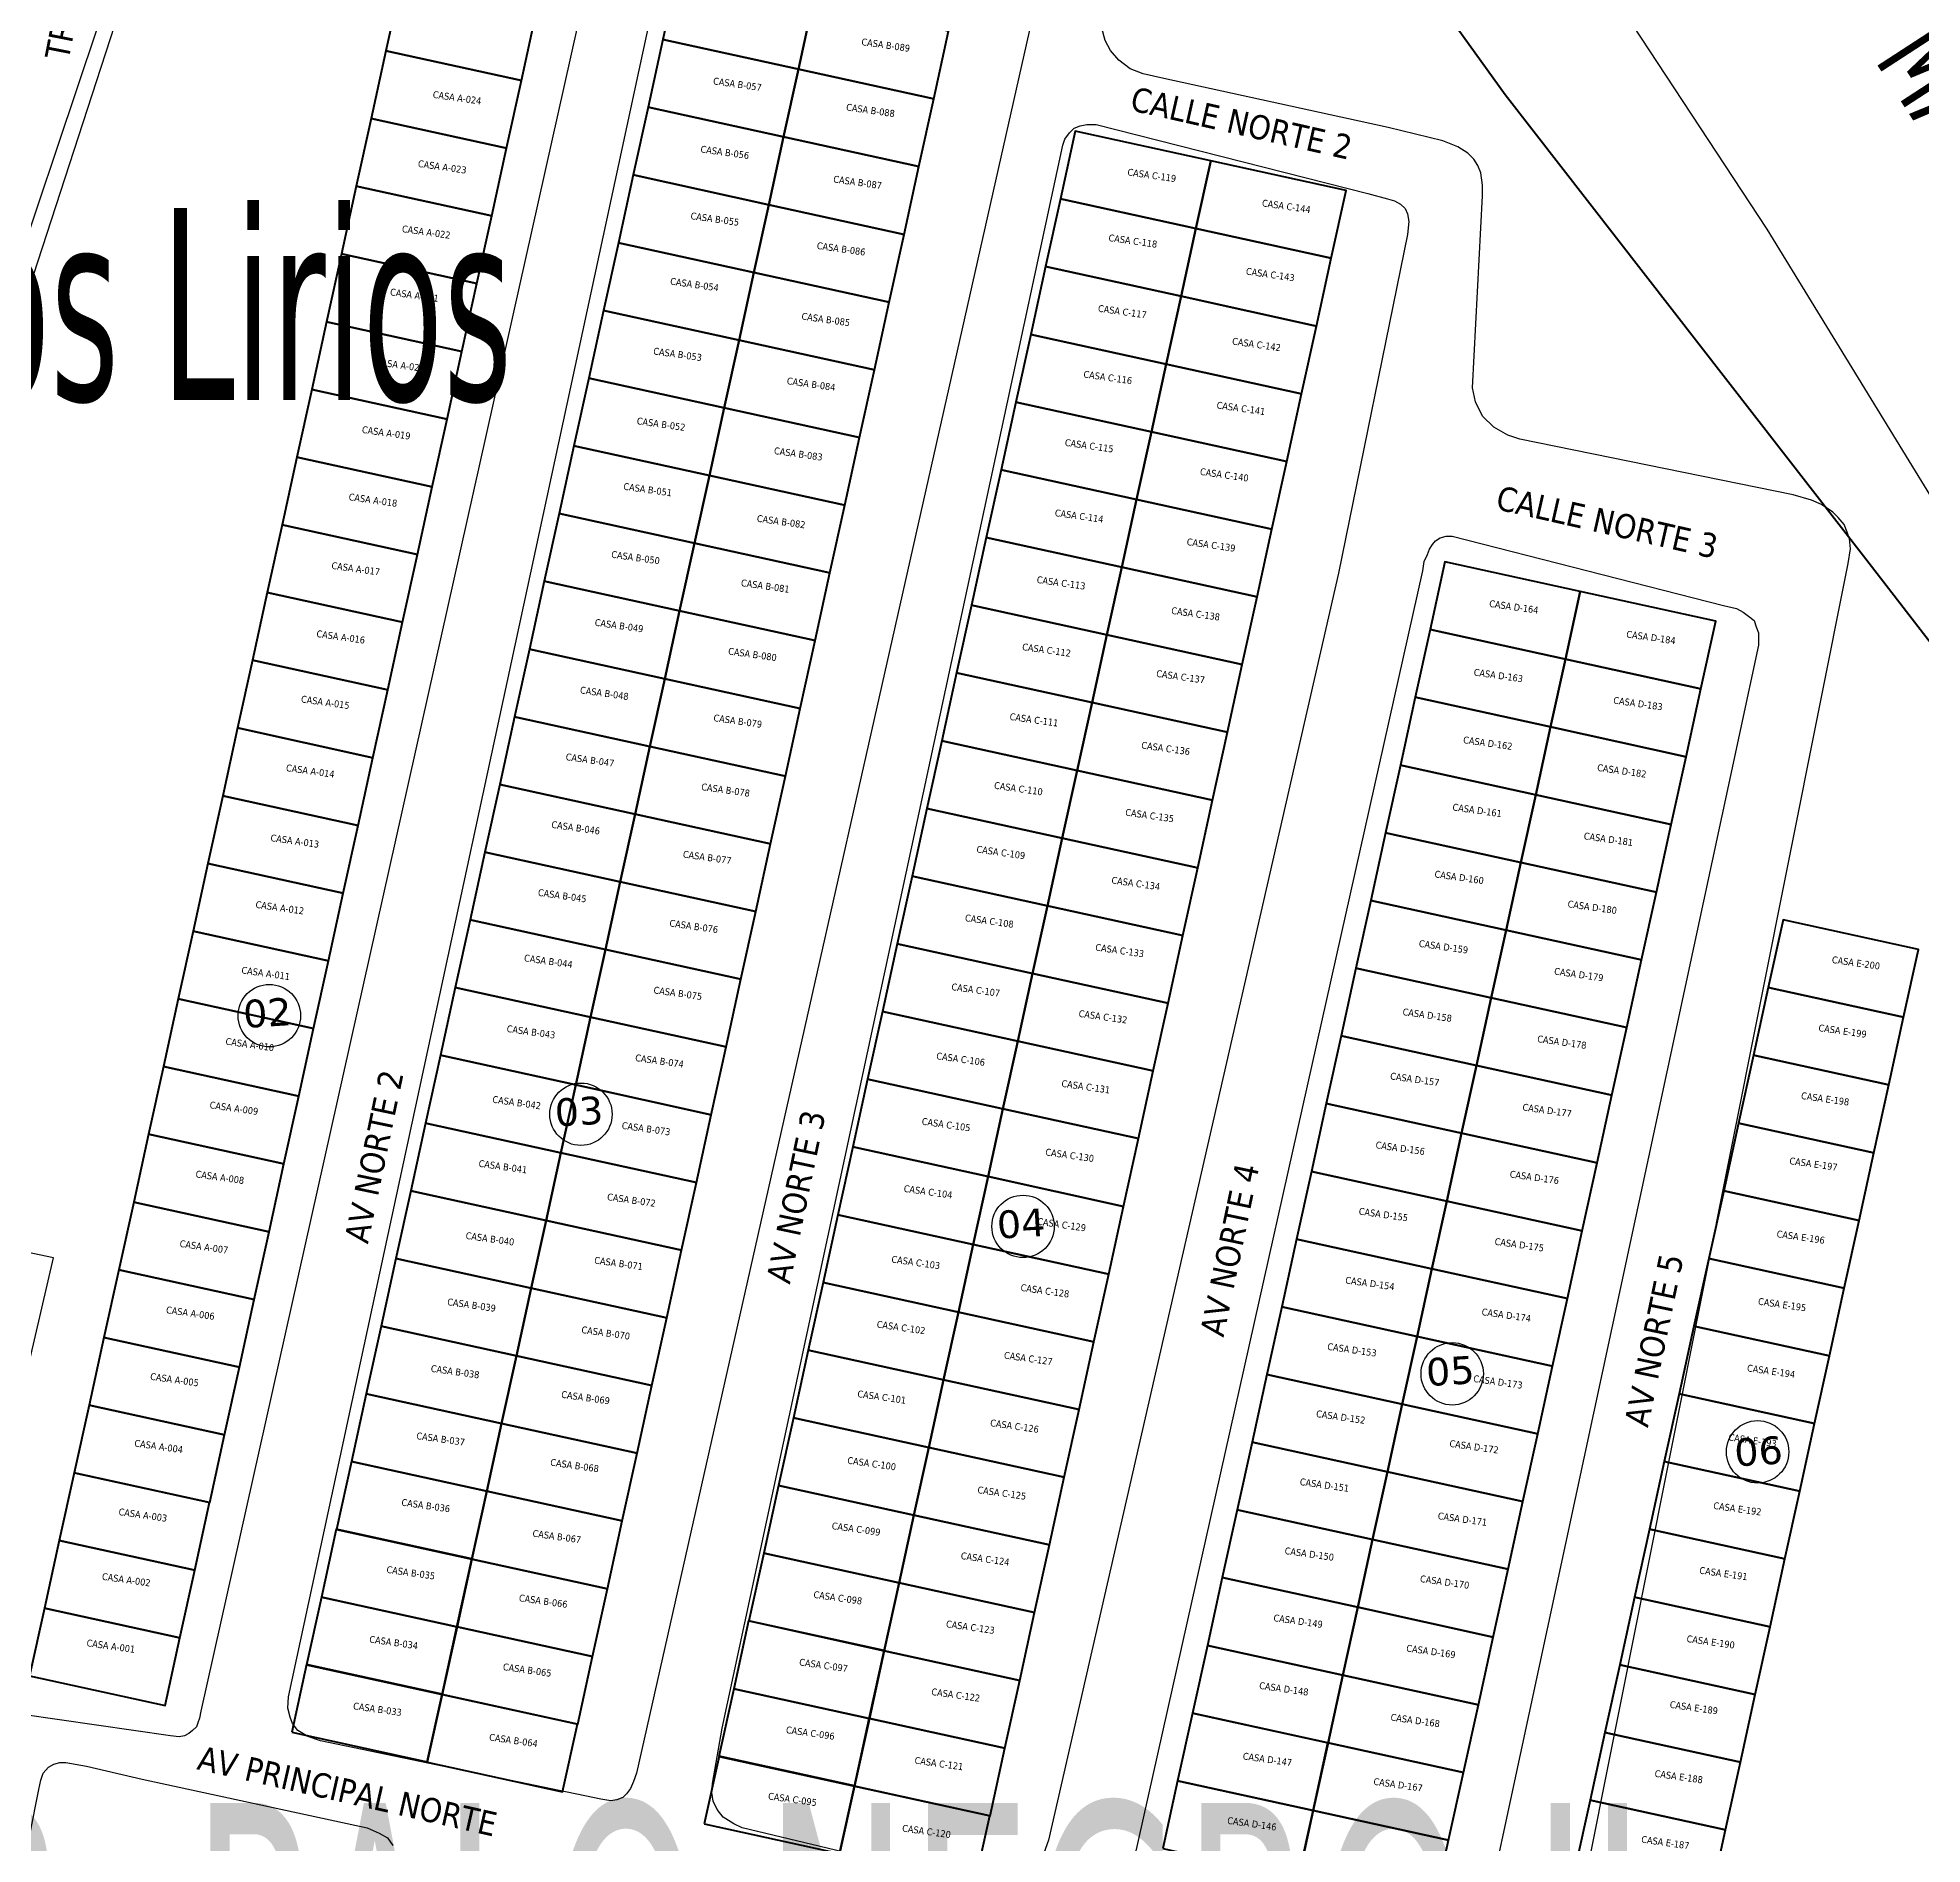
# Model space of a CAD drawing. Header units: metres. Extents: x 2 to 659295185, y -28 to 1124222152.
# Drawn here: x 657661.3 to 657933.2, y 1122120.6 to 1122381.2 of the extents above; entities that cross this region are included whole.
import ezdxf

# ---------------------------------------------------------------- set-up
doc = ezdxf.new("R2010")
doc.units = ezdxf.units.M
doc.header["$MEASUREMENT"] = 0
for name, color, linetype in [('CALLES', 1, 'CONTINUOUS'), ('MANZANA', 30, 'CONTINUOUS'), ('Numero de manzana', 6, 'CONTINUOUS'), ('Parcelas', 140, 'CONTINUOUS'), ('TEXTOS', 7, 'CONTINUOUS')]:
    doc.layers.add(name, color=color, linetype=linetype)
doc.styles.add('ROMAN', font='verdana.ttf')
doc.styles.get("Standard").update_dxf_attribs({"font": 'tahoma.ttf'})

msp = doc.modelspace()

# ---------------------------------------------------------------- linework, layer by layer
at = {"layer": 'MANZANA', "lineweight": -2}
for p, q in [((657660.6914, 1122346.9595), (657689.7662, 1122436.3413)), ((657751.0246, 1122436.1714), (657684.8352, 1122139.8017)), ((657697.474, 1122141.9109), (657758.9571, 1122427.1332)), ((657813.4374, 1122422.6241), (657747.6685, 1122130.8935)), ((657669.8443, 1122382.6123), (657644.2162, 1122306.1778)), ((657815.268, 1122380.8226), (657814.8144, 1122382.5923)), ((657816.0348, 1122379.3829), (657815.268, 1122380.8226)), ((657817.247, 1122377.9532), (657816.0348, 1122379.3829)), ((657818.8961, 1122376.7435), (657817.247, 1122377.9532)), ((657820.7679, 1122375.9836), (657818.8961, 1122376.7435)), ((657823.7282, 1122375.3237), (657820.7679, 1122375.9836)), ((657856.0849, 1122368.2852), (657823.7282, 1122375.3237)), ((657810.7866, 1122368.1564), (657811.6689, 1122368.4863)), ((657811.6689, 1122368.4863), (657812.6502, 1122368.7163)), ((657812.6502, 1122368.7163), (657813.9695, 1122368.7163)), ((657813.9695, 1122368.7163), (657853.1659, 1122358.7571)), ((657809.1539, 1122365.7069), (657809.4838, 1122366.5967)), ((657809.4838, 1122366.5967), (657810.1352, 1122367.4865)), ((657810.1352, 1122367.4865), (657810.7866, 1122368.1564)), ((657863.9844, 1122366.3256), (657856.0849, 1122368.2852)), ((657866.1778, 1122365.4558), (657863.9844, 1122366.3256)), ((657760.0208, 1122137.3722), (657809.1539, 1122365.7069)), ((657867.6043, 1122364.5759), (657866.1778, 1122365.4558)), ((657868.4866, 1122363.6961), (657867.6043, 1122364.5759)), ((657869.0391, 1122362.8063), (657868.4866, 1122363.6961)), ((657869.4844, 1122361.7065), (657869.0391, 1122362.8063)), ((657869.707, 1122359.9369), (657869.4844, 1122361.7065)), ((657853.1659, 1122358.7571), (657856.0189, 1122357.9973)), ((657856.0189, 1122357.9973), (657857.0084, 1122357.6673)), ((657857.0084, 1122357.6673), (657857.8825, 1122357.2274)), ((657868.2769, 1122330.689), (657869.7153, 1122358.3872)), ((657869.7153, 1122358.3872), (657869.707, 1122359.9369)), ((657857.8825, 1122357.2274), (657858.5422, 1122356.5676)), ((657858.5422, 1122356.5676), (657858.8802, 1122355.7977)), ((657858.8802, 1122355.7977), (657859.1029, 1122354.6879)), ((657858.8885, 1122352.8083), (657848.9193, 1122303.9883)), ((657859.1029, 1122354.6879), (657858.8885, 1122352.8083)), ((657868.7222, 1122328.6994), (657868.2769, 1122330.689)), ((657869.7199, 1122326.6098), (657868.7222, 1122328.6994)), ((657871.3691, 1122325.0601), (657869.7199, 1122326.6098)), ((657873.3481, 1122323.8604), (657871.3691, 1122325.0601)), ((657875.0962, 1122323.3105), (657873.3481, 1122323.8604)), ((657914.5438, 1122315.2909), (657875.0962, 1122323.3105)), ((657917.1742, 1122314.5211), (657914.5438, 1122315.2909)), ((657918.6007, 1122313.8712), (657917.1742, 1122314.5211)), ((657920.2499, 1122312.7714), (657918.6007, 1122313.8712)), ((657921.025, 1122312.0016), (657920.2499, 1122312.7714)), ((657921.9073, 1122311.0118), (657921.025, 1122312.0016)), ((657862.5166, 1122308.0894), (657862.9536, 1122308.6392)), ((657862.9536, 1122308.6392), (657863.6051, 1122309.0892)), ((657863.6051, 1122309.0892), (657864.4874, 1122309.3091)), ((657864.4874, 1122309.3091), (657865.3614, 1122309.3191)), ((657865.3614, 1122309.3191), (657904.4885, 1122299.3169)), ((657922.3443, 1122309.902), (657921.9073, 1122311.0118)), ((657922.6824, 1122308.9122), (657922.3443, 1122309.902)), ((657922.7979, 1122307.4725), (657922.6824, 1122308.9122)), ((657861.321, 1122305.6499), (657861.758, 1122306.6497)), ((657861.758, 1122306.6497), (657862.0796, 1122307.4195)), ((657862.0796, 1122307.4195), (657862.5166, 1122308.0894)), ((657922.4763, 1122305.373), (657922.7979, 1122307.4725)), ((657848.9193, 1122303.9883), (657807.0963, 1122121.2055)), ((657818.7232, 1122115.1378), (657861.1066, 1122304.3201)), ((657861.1066, 1122304.3201), (657861.321, 1122305.6499)), ((657882.8839, 1122107.1683), (657922.4763, 1122305.373)), ((657904.4885, 1122299.3169), (657906.352, 1122298.877)), ((657906.352, 1122298.877), (657907.3416, 1122298.3371)), ((657907.3416, 1122298.3371), (657908.1084, 1122297.7872)), ((657908.1084, 1122297.7872), (657908.8835, 1122297.1273)), ((657908.8835, 1122297.1273), (657909.2134, 1122296.2375)), ((657909.2134, 1122296.2375), (657909.5432, 1122295.3577)), ((657909.5432, 1122295.3577), (657909.5514, 1122294.4679)), ((657909.5514, 1122293.5881), (657869.5091, 1122107.3283)), ((657909.5514, 1122294.4679), (657909.5514, 1122293.5881)), ((657697.3668, 1122140.2613), (657697.474, 1122141.9109)), ((657697.7049, 1122138.9315), (657697.3668, 1122140.2613)), ((657680.4649, 1122136.2424), (657659.0834, 1122139.3518)), ((657684.192, 1122137.5821), (657683.6395, 1122137.0323)), ((657684.4064, 1122138.142), (657684.192, 1122137.5821)), ((657684.6208, 1122138.8019), (657684.4064, 1122138.142)), ((657684.8352, 1122139.8017), (657684.6208, 1122138.8019)), ((657698.0347, 1122138.0517), (657697.7049, 1122138.9315)), ((657698.8098, 1122137.0519), (657698.0347, 1122138.0517)), ((657758.6273, 1122129.3938), (657760.0208, 1122137.3722)), ((657681.677, 1122136.1324), (657680.4649, 1122136.2424)), ((657682.4439, 1122136.2524), (657681.677, 1122136.1324)), ((657683.0953, 1122136.5823), (657682.4439, 1122136.2524)), ((657683.6395, 1122137.0323), (657683.0953, 1122136.5823)), ((657700.2363, 1122136.1721), (657698.8098, 1122137.0519)), ((657702.0999, 1122135.5222), (657700.2363, 1122136.1721)), ((657742.5314, 1122127.1143), (657702.0999, 1122135.5222)), ((657662.8435, 1122131.7433), (657663.6104, 1122132.1832)), ((657663.6104, 1122132.1832), (657664.4845, 1122132.4132)), ((657664.4845, 1122132.4132), (657665.3668, 1122132.4132)), ((657665.3668, 1122132.4132), (657668.327, 1122131.8733)), ((657661.4335, 1122128.524), (657661.7551, 1122129.8537)), ((657661.7551, 1122129.8537), (657662.0849, 1122130.8535)), ((657662.0849, 1122130.8535), (657662.8435, 1122131.7433)), ((657668.327, 1122131.8733), (657676.3337, 1122130.0337)), ((657676.3337, 1122130.0337), (657708.7976, 1122122.9851)), ((657747.2315, 1122129.6837), (657746.7945, 1122128.684)), ((657747.6685, 1122130.8935), (657747.2315, 1122129.6837)), ((657758.5283, 1122128.0741), (657758.6273, 1122129.3938)), ((657660.1471, 1122121.9953), (657661.4335, 1122128.524)), ((657743.9579, 1122126.9043), (657742.5314, 1122127.1143)), ((657744.832, 1122127.0143), (657743.9579, 1122126.9043)), ((657745.706, 1122127.3542), (657744.832, 1122127.0143)), ((657746.2502, 1122127.9041), (657745.706, 1122127.3542)), ((657746.7945, 1122128.684), (657746.2502, 1122127.9041)), ((657758.7509, 1122126.8543), (657758.5283, 1122128.0741)), ((657759.3034, 1122125.6446), (657758.7509, 1122126.8543)), ((657760.1857, 1122124.5348), (657759.3034, 1122125.6446)), ((657761.7277, 1122123.545), (657760.1857, 1122124.5348)), ((657708.7976, 1122122.9851), (657710.554, 1122122.2153)), ((657710.554, 1122122.2153), (657711.7661, 1122121.5554)), ((657711.7661, 1122121.5554), (657712.533, 1122120.4556)), ((657762.9316, 1122123.0051), (657761.7277, 1122123.545)), ((657796.5004, 1122114.9667), (657762.9316, 1122123.0051)), ((657807.0963, 1122121.2055), (657806.4532, 1122119.3259))]:
    msp.add_line(p, q, dxfattribs=at)
at = {"layer": 'MANZANA'}
msp.add_lwpolyline([(658282.1334, 1122189.9519), (658254.6438, 1121994.5876), (658181.3381, 1121981.4302), (658136.227, 1121990.8283), (658104.2732, 1122029.8307), (658066.6806, 1122087.6294), (658026.2685, 1122135.56), (658002.773, 1122189.5995), (657974.1087, 1122226.2523), (657954.8995, 1122281.6684), (657910.7719, 1122353.5938), (657846.486, 1122451.3442), (657799.3028, 1122493.1601), (657763.5898, 1122556.1278), (657762.65, 1122568.8153), (657812.4602, 1122574.4542), (657875.8978, 1122592.7807), (657974.5786, 1122640.2414), (658071.3796, 1122688.172), (658089.7061, 1122707.4382), (658126.3589, 1122738.4522), (658148.0921, 1122756.1912)], dxfattribs=at)
at = {"layer": 'MANZANA', "lineweight": -3}
msp.add_lwpolyline([(657625.5542, 1122213.1917), (657613.5542, 1122155.1917), (657650.5542, 1122149.1917), (657663.5542, 1122205.1917), (657625.5542, 1122213.1917)], dxfattribs=at)
at = {"layer": 'Numero de manzana', "lineweight": -2}
for centre in [(657694.6994, 1122240.1414), (657739.6512, 1122225.9297), (657803.4336, 1122209.7464), (657865.3443, 1122188.4847), (657909.4012, 1122177.2261)]:
    msp.add_circle(centre, 4.5001, dxfattribs=at)
at = {"layer": 'Parcelas', "lineweight": 60}
msp.add_lwpolyline([(657942, 1122284), (657925, 1122306), (657873, 1122373), (657837, 1122423), (657825, 1122435), (657754, 1122533), (657742, 1122561), (657738, 1122569)], dxfattribs=at)
at = {"layer": 'Parcelas', "lineweight": 40}
for points in [[(657751.4854, 1122380.9496), (657771.0218, 1122376.6684), (657773.1624, 1122386.4366), (657753.626, 1122390.7178), (657751.4854, 1122380.9496)], [(657711.5217, 1122379.325), (657731.0582, 1122375.0438), (657733.1987, 1122384.812), (657713.6623, 1122389.0932), (657711.5217, 1122379.325)], [(657771.0218, 1122376.6684), (657790.5582, 1122372.3873), (657792.6988, 1122382.1555), (657773.1624, 1122386.4366), (657771.0218, 1122376.6684)], [(657709.3812, 1122369.5568), (657728.9176, 1122365.2756), (657731.0582, 1122375.0438), (657711.5217, 1122379.325), (657709.3812, 1122369.5568)], [(657749.3448, 1122371.1814), (657768.8812, 1122366.9002), (657771.0218, 1122376.6684), (657751.4854, 1122380.9496), (657749.3448, 1122371.1814)], [(657768.8812, 1122366.9002), (657788.4176, 1122362.619), (657790.5582, 1122372.3873), (657771.0218, 1122376.6684), (657768.8812, 1122366.9002)], [(657747.2042, 1122361.4132), (657766.7406, 1122357.132), (657768.8812, 1122366.9002), (657749.3448, 1122371.1814), (657747.2042, 1122361.4132)], [(657707.2406, 1122359.7886), (657726.777, 1122355.5074), (657728.9176, 1122365.2756), (657709.3812, 1122369.5568), (657707.2406, 1122359.7886)], [(657766.7406, 1122357.132), (657786.2771, 1122352.8508), (657788.4176, 1122362.619), (657768.8812, 1122366.9002), (657766.7406, 1122357.132)], [(657808.8304, 1122357.9598), (657828.3668, 1122353.6786), (657830.5074, 1122363.4468), (657810.971, 1122367.728), (657808.8304, 1122357.9598)], [(657828.3668, 1122353.6786), (657847.9033, 1122349.3974), (657850.0439, 1122359.1656), (657830.5074, 1122363.4468), (657828.3668, 1122353.6786)], [(657745.0636, 1122351.645), (657764.6001, 1122347.3638), (657766.7406, 1122357.132), (657747.2042, 1122361.4132), (657745.0636, 1122351.645)], [(657705.1, 1122350.0203), (657724.6364, 1122345.7392), (657726.777, 1122355.5074), (657707.2406, 1122359.7886), (657705.1, 1122350.0203)], [(657806.6898, 1122348.1916), (657826.2263, 1122343.9104), (657828.3668, 1122353.6786), (657808.8304, 1122357.9598), (657806.6898, 1122348.1916)], [(657764.6001, 1122347.3638), (657784.1365, 1122343.0826), (657786.2771, 1122352.8508), (657766.7406, 1122357.132), (657764.6001, 1122347.3638)], [(657826.2263, 1122343.9104), (657845.7627, 1122339.6292), (657847.9033, 1122349.3974), (657828.3668, 1122353.6786), (657826.2263, 1122343.9104)], [(657702.9594, 1122340.2521), (657722.4958, 1122335.971), (657724.6364, 1122345.7392), (657705.1, 1122350.0203), (657702.9594, 1122340.2521)], [(657742.9231, 1122341.8767), (657762.4595, 1122337.5956), (657764.6001, 1122347.3638), (657745.0636, 1122351.645), (657742.9231, 1122341.8767)], [(657762.4595, 1122337.5956), (657781.9959, 1122333.3144), (657784.1365, 1122343.0826), (657764.6001, 1122347.3638), (657762.4595, 1122337.5956)], [(657804.5493, 1122338.4233), (657824.0857, 1122334.1422), (657826.2263, 1122343.9104), (657806.6898, 1122348.1916), (657804.5493, 1122338.4233)], [(657740.7825, 1122332.1085), (657760.3189, 1122327.8274), (657762.4595, 1122337.5956), (657742.9231, 1122341.8767), (657740.7825, 1122332.1085)], [(657824.0857, 1122334.1422), (657843.6221, 1122329.861), (657845.7627, 1122339.6292), (657826.2263, 1122343.9104), (657824.0857, 1122334.1422)], [(657700.8188, 1122330.4839), (657720.3553, 1122326.2028), (657722.4958, 1122335.971), (657702.9594, 1122340.2521), (657700.8188, 1122330.4839)], [(657760.3189, 1122327.8274), (657779.8553, 1122323.5462), (657781.9959, 1122333.3144), (657762.4595, 1122337.5956), (657760.3189, 1122327.8274)], [(657802.4087, 1122328.6551), (657821.9451, 1122324.374), (657824.0857, 1122334.1422), (657804.5493, 1122338.4233), (657802.4087, 1122328.6551)], [(657821.9451, 1122324.374), (657841.4815, 1122320.0928), (657843.6221, 1122329.861), (657824.0857, 1122334.1422), (657821.9451, 1122324.374)], [(657698.6783, 1122320.7157), (657718.2147, 1122316.4346), (657720.3553, 1122326.2028), (657700.8188, 1122330.4839), (657698.6783, 1122320.7157)], [(657738.6419, 1122322.3403), (657758.1783, 1122318.0592), (657760.3189, 1122327.8274), (657740.7825, 1122332.1085), (657738.6419, 1122322.3403)], [(657758.1783, 1122318.0592), (657777.7147, 1122313.778), (657779.8553, 1122323.5462), (657760.3189, 1122327.8274), (657758.1783, 1122318.0592)], [(657800.2681, 1122318.8869), (657819.8045, 1122314.6058), (657821.9451, 1122324.374), (657802.4087, 1122328.6551), (657800.2681, 1122318.8869)], [(657736.5013, 1122312.5721), (657756.0377, 1122308.291), (657758.1783, 1122318.0592), (657738.6419, 1122322.3403), (657736.5013, 1122312.5721)], [(657819.8045, 1122314.6058), (657839.3409, 1122310.3246), (657841.4815, 1122320.0928), (657821.9451, 1122324.374), (657819.8045, 1122314.6058)], [(657696.5377, 1122310.9475), (657716.0741, 1122306.6663), (657718.2147, 1122316.4346), (657698.6783, 1122320.7157), (657696.5377, 1122310.9475)], [(657756.0377, 1122308.291), (657775.5741, 1122304.0098), (657777.7147, 1122313.778), (657758.1783, 1122318.0592), (657756.0377, 1122308.291)], [(657798.1275, 1122309.1187), (657817.6639, 1122304.8376), (657819.8045, 1122314.6058), (657800.2681, 1122318.8869), (657798.1275, 1122309.1187)], [(657817.6639, 1122304.8376), (657837.2004, 1122300.5564), (657839.3409, 1122310.3246), (657819.8045, 1122314.6058), (657817.6639, 1122304.8376)], [(657734.3607, 1122302.8039), (657753.8971, 1122298.5227), (657756.0377, 1122308.291), (657736.5013, 1122312.5721), (657734.3607, 1122302.8039)], [(657694.3971, 1122301.1793), (657713.9335, 1122296.8981), (657716.0741, 1122306.6663), (657696.5377, 1122310.9475), (657694.3971, 1122301.1793)], [(657795.9869, 1122299.3505), (657815.5234, 1122295.0693), (657817.6639, 1122304.8376), (657798.1275, 1122309.1187), (657795.9869, 1122299.3505)], [(657753.8971, 1122298.5227), (657773.4336, 1122294.2416), (657775.5741, 1122304.0098), (657756.0377, 1122308.291), (657753.8971, 1122298.5227)], [(657815.5234, 1122295.0693), (657835.0598, 1122290.7882), (657837.2004, 1122300.5564), (657817.6639, 1122304.8376), (657815.5234, 1122295.0693)], [(657862.1505, 1122295.836), (657881.6869, 1122291.5548), (657883.8275, 1122301.323), (657864.2911, 1122305.6042), (657862.1505, 1122295.836)], [(657692.2565, 1122291.4111), (657711.7929, 1122287.1299), (657713.9335, 1122296.8981), (657694.3971, 1122301.1793), (657692.2565, 1122291.4111)], [(657732.2201, 1122293.0357), (657751.7566, 1122288.7545), (657753.8971, 1122298.5227), (657734.3607, 1122302.8039), (657732.2201, 1122293.0357)], [(657881.6869, 1122291.5548), (657901.2234, 1122287.2737), (657903.3639, 1122297.0419), (657883.8275, 1122301.323), (657881.6869, 1122291.5548)], [(657751.7566, 1122288.7545), (657771.293, 1122284.4734), (657773.4336, 1122294.2416), (657753.8971, 1122298.5227), (657751.7566, 1122288.7545)], [(657793.8464, 1122289.5823), (657813.3828, 1122285.3011), (657815.5234, 1122295.0693), (657795.9869, 1122299.3505), (657793.8464, 1122289.5823)], [(657813.3828, 1122285.3011), (657832.9192, 1122281.02), (657835.0598, 1122290.7882), (657815.5234, 1122295.0693), (657813.3828, 1122285.3011)], [(657860.0099, 1122286.0678), (657879.5464, 1122281.7866), (657881.6869, 1122291.5548), (657862.1505, 1122295.836), (657860.0099, 1122286.0678)], [(657730.0796, 1122283.2675), (657749.616, 1122278.9863), (657751.7566, 1122288.7545), (657732.2201, 1122293.0357), (657730.0796, 1122283.2675)], [(657690.1159, 1122281.6429), (657709.6523, 1122277.3617), (657711.7929, 1122287.1299), (657692.2565, 1122291.4111), (657690.1159, 1122281.6429)], [(657879.5464, 1122281.7866), (657899.0828, 1122277.5055), (657901.2234, 1122287.2737), (657881.6869, 1122291.5548), (657879.5464, 1122281.7866)], [(657749.616, 1122278.9863), (657769.1524, 1122274.7052), (657771.293, 1122284.4734), (657751.7566, 1122288.7545), (657749.616, 1122278.9863)], [(657791.7058, 1122279.8141), (657811.2422, 1122275.5329), (657813.3828, 1122285.3011), (657793.8464, 1122289.5823), (657791.7058, 1122279.8141)], [(657811.2422, 1122275.5329), (657830.7786, 1122271.2518), (657832.9192, 1122281.02), (657813.3828, 1122285.3011), (657811.2422, 1122275.5329)], [(657857.8694, 1122276.2996), (657877.4058, 1122272.0184), (657879.5464, 1122281.7866), (657860.0099, 1122286.0678), (657857.8694, 1122276.2996)], [(657687.9753, 1122271.8747), (657707.5118, 1122267.5935), (657709.6523, 1122277.3617), (657690.1159, 1122281.6429), (657687.9753, 1122271.8747)], [(657727.939, 1122273.4993), (657747.4754, 1122269.2181), (657749.616, 1122278.9863), (657730.0796, 1122283.2675), (657727.939, 1122273.4993)], [(657877.4058, 1122272.0184), (657896.9422, 1122267.7372), (657899.0828, 1122277.5055), (657879.5464, 1122281.7866), (657877.4058, 1122272.0184)], [(657747.4754, 1122269.2181), (657767.0118, 1122264.937), (657769.1524, 1122274.7052), (657749.616, 1122278.9863), (657747.4754, 1122269.2181)], [(657789.5652, 1122270.0459), (657809.1016, 1122265.7647), (657811.2422, 1122275.5329), (657791.7058, 1122279.8141), (657789.5652, 1122270.0459)], [(657855.7288, 1122266.5314), (657875.2652, 1122262.2502), (657877.4058, 1122272.0184), (657857.8694, 1122276.2996), (657855.7288, 1122266.5314)], [(657725.7984, 1122263.7311), (657745.3348, 1122259.4499), (657747.4754, 1122269.2181), (657727.939, 1122273.4993), (657725.7984, 1122263.7311)], [(657809.1016, 1122265.7647), (657828.638, 1122261.4836), (657830.7786, 1122271.2518), (657811.2422, 1122275.5329), (657809.1016, 1122265.7647)], [(657685.8348, 1122262.1065), (657705.3712, 1122257.8253), (657707.5118, 1122267.5935), (657687.9753, 1122271.8747), (657685.8348, 1122262.1065)], [(657875.2652, 1122262.2502), (657894.8016, 1122257.969), (657896.9422, 1122267.7372), (657877.4058, 1122272.0184), (657875.2652, 1122262.2502)], [(657745.3348, 1122259.4499), (657764.8712, 1122255.1687), (657767.0118, 1122264.937), (657747.4754, 1122269.2181), (657745.3348, 1122259.4499)], [(657787.4246, 1122260.2777), (657806.961, 1122255.9965), (657809.1016, 1122265.7647), (657789.5652, 1122270.0459), (657787.4246, 1122260.2777)], [(657806.961, 1122255.9965), (657826.4974, 1122251.7153), (657828.638, 1122261.4836), (657809.1016, 1122265.7647), (657806.961, 1122255.9965)], [(657853.5882, 1122256.7632), (657873.1246, 1122252.482), (657875.2652, 1122262.2502), (657855.7288, 1122266.5314), (657853.5882, 1122256.7632)], [(657723.6578, 1122253.9629), (657743.1942, 1122249.6817), (657745.3348, 1122259.4499), (657725.7984, 1122263.7311), (657723.6578, 1122253.9629)], [(657683.6942, 1122252.3383), (657703.2306, 1122248.0571), (657705.3712, 1122257.8253), (657685.8348, 1122262.1065), (657683.6942, 1122252.3383)], [(657785.284, 1122250.5095), (657804.8204, 1122246.2283), (657806.961, 1122255.9965), (657787.4246, 1122260.2777), (657785.284, 1122250.5095)], [(657873.1246, 1122252.482), (657892.661, 1122248.2008), (657894.8016, 1122257.969), (657875.2652, 1122262.2502), (657873.1246, 1122252.482)], [(657743.1942, 1122249.6817), (657762.7306, 1122245.4005), (657764.8712, 1122255.1687), (657745.3348, 1122259.4499), (657743.1942, 1122249.6817)], [(657804.8204, 1122246.2283), (657824.3569, 1122241.9471), (657826.4974, 1122251.7153), (657806.961, 1122255.9965), (657804.8204, 1122246.2283)], [(657851.4476, 1122246.9949), (657870.984, 1122242.7138), (657873.1246, 1122252.482), (657853.5882, 1122256.7632), (657851.4476, 1122246.9949)], [(657681.5536, 1122242.5701), (657701.09, 1122238.2889), (657703.2306, 1122248.0571), (657683.6942, 1122252.3383), (657681.5536, 1122242.5701)], [(657721.5172, 1122244.1947), (657741.0536, 1122239.9135), (657743.1942, 1122249.6817), (657723.6578, 1122253.9629), (657721.5172, 1122244.1947)], [(657870.984, 1122242.7138), (657890.5205, 1122238.4326), (657892.661, 1122248.2008), (657873.1246, 1122252.482), (657870.984, 1122242.7138)], [(657910.9283, 1122244.1978), (657930.4647, 1122239.9166), (657932.6053, 1122249.6848), (657913.0688, 1122253.966), (657910.9283, 1122244.1978)], [(657741.0536, 1122239.9135), (657760.5901, 1122235.6323), (657762.7306, 1122245.4005), (657743.1942, 1122249.6817), (657741.0536, 1122239.9135)], [(657783.1434, 1122240.7413), (657802.6799, 1122236.4601), (657804.8204, 1122246.2283), (657785.284, 1122250.5095), (657783.1434, 1122240.7413)], [(657802.6799, 1122236.4601), (657822.2163, 1122232.1789), (657824.3569, 1122241.9471), (657804.8204, 1122246.2283), (657802.6799, 1122236.4601)], [(657849.307, 1122237.2267), (657868.8435, 1122232.9456), (657870.984, 1122242.7138), (657851.4476, 1122246.9949), (657849.307, 1122237.2267)], [(657719.3766, 1122234.4264), (657738.9131, 1122230.1453), (657741.0536, 1122239.9135), (657721.5172, 1122244.1947), (657719.3766, 1122234.4264)], [(657908.7877, 1122234.4296), (657928.3241, 1122230.1484), (657930.4647, 1122239.9166), (657910.9283, 1122244.1978), (657908.7877, 1122234.4296)], [(657679.413, 1122232.8018), (657698.9494, 1122228.5207), (657701.09, 1122238.2889), (657681.5536, 1122242.5701), (657679.413, 1122232.8018)], [(657781.0029, 1122230.973), (657800.5393, 1122226.6919), (657802.6799, 1122236.4601), (657783.1434, 1122240.7413), (657781.0029, 1122230.973)], [(657868.8435, 1122232.9456), (657888.3799, 1122228.6644), (657890.5205, 1122238.4326), (657870.984, 1122242.7138), (657868.8435, 1122232.9456)], [(657738.9131, 1122230.1453), (657758.4495, 1122225.8641), (657760.5901, 1122235.6323), (657741.0536, 1122239.9135), (657738.9131, 1122230.1453)], [(657800.5393, 1122226.6919), (657820.0757, 1122222.4107), (657822.2163, 1122232.1789), (657802.6799, 1122236.4601), (657800.5393, 1122226.6919)], [(657847.1665, 1122227.4585), (657866.7029, 1122223.1774), (657868.8435, 1122232.9456), (657849.307, 1122237.2267), (657847.1665, 1122227.4585)], [(657677.2724, 1122223.0336), (657696.8088, 1122218.7525), (657698.9494, 1122228.5207), (657679.413, 1122232.8018), (657677.2724, 1122223.0336)], [(657717.2361, 1122224.6582), (657736.7725, 1122220.3771), (657738.9131, 1122230.1453), (657719.3766, 1122234.4264), (657717.2361, 1122224.6582)], [(657866.7029, 1122223.1774), (657886.2393, 1122218.8962), (657888.3799, 1122228.6644), (657868.8435, 1122232.9456), (657866.7029, 1122223.1774)], [(657906.6471, 1122224.6614), (657926.1835, 1122220.3802), (657928.3241, 1122230.1484), (657908.7877, 1122234.4296), (657906.6471, 1122224.6614)], [(657736.7725, 1122220.3771), (657756.3089, 1122216.0959), (657758.4495, 1122225.8641), (657738.9131, 1122230.1453), (657736.7725, 1122220.3771)], [(657778.8623, 1122221.2048), (657798.3987, 1122216.9237), (657800.5393, 1122226.6919), (657781.0029, 1122230.973), (657778.8623, 1122221.2048)], [(657845.0259, 1122217.6903), (657864.5623, 1122213.4092), (657866.7029, 1122223.1774), (657847.1665, 1122227.4585), (657845.0259, 1122217.6903)], [(657715.0955, 1122214.89), (657734.6319, 1122210.6089), (657736.7725, 1122220.3771), (657717.2361, 1122224.6582), (657715.0955, 1122214.89)], [(657798.3987, 1122216.9237), (657817.9351, 1122212.6425), (657820.0757, 1122222.4107), (657800.5393, 1122226.6919), (657798.3987, 1122216.9237)], [(657904.5065, 1122214.8932), (657924.0429, 1122210.612), (657926.1835, 1122220.3802), (657906.6471, 1122224.6614), (657904.5065, 1122214.8932)], [(657675.1318, 1122213.2654), (657694.6683, 1122208.9843), (657696.8088, 1122218.7525), (657677.2724, 1122223.0336), (657675.1318, 1122213.2654)], [(657864.5623, 1122213.4092), (657884.0987, 1122209.128), (657886.2393, 1122218.8962), (657866.7029, 1122223.1774), (657864.5623, 1122213.4092)], [(657734.6319, 1122210.6089), (657754.1683, 1122206.3277), (657756.3089, 1122216.0959), (657736.7725, 1122220.3771), (657734.6319, 1122210.6089)], [(657776.7217, 1122211.4366), (657796.2581, 1122207.1555), (657798.3987, 1122216.9237), (657778.8623, 1122221.2048), (657776.7217, 1122211.4366)], [(657796.2581, 1122207.1555), (657815.7945, 1122202.8743), (657817.9351, 1122212.6425), (657798.3987, 1122216.9237), (657796.2581, 1122207.1555)], [(657842.8853, 1122207.9221), (657862.4217, 1122203.6409), (657864.5623, 1122213.4092), (657845.0259, 1122217.6903), (657842.8853, 1122207.9221)], [(657712.9549, 1122205.1218), (657732.4913, 1122200.8407), (657734.6319, 1122210.6089), (657715.0955, 1122214.89), (657712.9549, 1122205.1218)], [(657902.3659, 1122205.1249), (657921.9024, 1122200.8438), (657924.0429, 1122210.612), (657904.5065, 1122214.8932), (657902.3659, 1122205.1249)], [(657672.9913, 1122203.4972), (657692.5277, 1122199.216), (657694.6683, 1122208.9843), (657675.1318, 1122213.2654), (657672.9913, 1122203.4972)], [(657774.5811, 1122201.6684), (657794.1175, 1122197.3873), (657796.2581, 1122207.1555), (657776.7217, 1122211.4366), (657774.5811, 1122201.6684)], [(657862.4217, 1122203.6409), (657881.9581, 1122199.3598), (657884.0987, 1122209.128), (657864.5623, 1122213.4092), (657862.4217, 1122203.6409)], [(657732.4913, 1122200.8407), (657752.0277, 1122196.5595), (657754.1683, 1122206.3277), (657734.6319, 1122210.6089), (657732.4913, 1122200.8407)], [(657794.1175, 1122197.3873), (657813.6539, 1122193.1061), (657815.7945, 1122202.8743), (657796.2581, 1122207.1555), (657794.1175, 1122197.3873)], [(657840.7447, 1122198.1539), (657860.2811, 1122193.8727), (657862.4217, 1122203.6409), (657842.8853, 1122207.9221), (657840.7447, 1122198.1539)], [(657670.8507, 1122193.729), (657690.3871, 1122189.4478), (657692.5277, 1122199.216), (657672.9913, 1122203.4972), (657670.8507, 1122193.729)], [(657710.8143, 1122195.3536), (657730.3507, 1122191.0724), (657732.4913, 1122200.8407), (657712.9549, 1122205.1218), (657710.8143, 1122195.3536)], [(657860.2811, 1122193.8727), (657879.8175, 1122189.5916), (657881.9581, 1122199.3598), (657862.4217, 1122203.6409), (657860.2811, 1122193.8727)], [(657900.2254, 1122195.3567), (657919.7618, 1122191.0756), (657921.9024, 1122200.8438), (657902.3659, 1122205.1249), (657900.2254, 1122195.3567)], [(657730.3507, 1122191.0724), (657749.8872, 1122186.7913), (657752.0277, 1122196.5595), (657732.4913, 1122200.8407), (657730.3507, 1122191.0724)], [(657772.4405, 1122191.9002), (657791.9769, 1122187.619), (657794.1175, 1122197.3873), (657774.5811, 1122201.6684), (657772.4405, 1122191.9002)], [(657791.9769, 1122187.619), (657811.5134, 1122183.3379), (657813.6539, 1122193.1061), (657794.1175, 1122197.3873), (657791.9769, 1122187.619)], [(657838.6041, 1122188.3857), (657858.1405, 1122184.1045), (657860.2811, 1122193.8727), (657840.7447, 1122198.1539), (657838.6041, 1122188.3857)], [(657708.6737, 1122185.5854), (657728.2102, 1122181.3042), (657730.3507, 1122191.0724), (657710.8143, 1122195.3536), (657708.6737, 1122185.5854)], [(657898.0848, 1122185.5885), (657917.6212, 1122181.3074), (657919.7618, 1122191.0756), (657900.2254, 1122195.3567), (657898.0848, 1122185.5885)], [(657668.7101, 1122183.9608), (657688.2465, 1122179.6796), (657690.3871, 1122189.4478), (657670.8507, 1122193.729), (657668.7101, 1122183.9608)], [(657770.2999, 1122182.132), (657789.8364, 1122177.8508), (657791.9769, 1122187.619), (657772.4405, 1122191.9002), (657770.2999, 1122182.132)], [(657858.1405, 1122184.1045), (657877.677, 1122179.8234), (657879.8175, 1122189.5916), (657860.2811, 1122193.8727), (657858.1405, 1122184.1045)], [(657728.2102, 1122181.3042), (657747.7466, 1122177.0231), (657749.8872, 1122186.7913), (657730.3507, 1122191.0724), (657728.2102, 1122181.3042)], [(657789.8364, 1122177.8508), (657809.3728, 1122173.5697), (657811.5134, 1122183.3379), (657791.9769, 1122187.619), (657789.8364, 1122177.8508)], [(657836.4635, 1122178.6175), (657856, 1122174.3363), (657858.1405, 1122184.1045), (657838.6041, 1122188.3857), (657836.4635, 1122178.6175)], [(657666.5695, 1122174.1926), (657686.1059, 1122169.9114), (657688.2465, 1122179.6796), (657668.7101, 1122183.9608), (657666.5695, 1122174.1926)], [(657706.5332, 1122175.8172), (657726.0696, 1122171.536), (657728.2102, 1122181.3042), (657708.6737, 1122185.5854), (657706.5332, 1122175.8172)], [(657856, 1122174.3363), (657875.5364, 1122170.0552), (657877.677, 1122179.8234), (657858.1405, 1122184.1045), (657856, 1122174.3363)], [(657895.9442, 1122175.8203), (657915.4806, 1122171.5392), (657917.6212, 1122181.3074), (657898.0848, 1122185.5885), (657895.9442, 1122175.8203)], [(657726.0696, 1122171.536), (657745.606, 1122167.2549), (657747.7466, 1122177.0231), (657728.2102, 1122181.3042), (657726.0696, 1122171.536)], [(657768.1594, 1122172.3638), (657787.6958, 1122168.0826), (657789.8364, 1122177.8508), (657770.2999, 1122182.132), (657768.1594, 1122172.3638)], [(657834.323, 1122168.8493), (657853.8594, 1122164.5681), (657856, 1122174.3363), (657836.4635, 1122178.6175), (657834.323, 1122168.8493)], [(657704.3926, 1122166.049), (657723.929, 1122161.7678), (657726.0696, 1122171.536), (657706.5332, 1122175.8172), (657704.3926, 1122166.049)], [(657787.6958, 1122168.0826), (657807.2322, 1122163.8015), (657809.3728, 1122173.5697), (657789.8364, 1122177.8508), (657787.6958, 1122168.0826)], [(657893.8036, 1122166.0521), (657913.34, 1122161.7709), (657915.4806, 1122171.5392), (657895.9442, 1122175.8203), (657893.8036, 1122166.0521)], [(657664.4001, 1122164.4307), (657683.9365, 1122160.1495), (657686.0771, 1122169.9177), (657666.5406, 1122174.1989), (657664.4001, 1122164.4307)], [(657853.8594, 1122164.5681), (657873.3958, 1122160.2869), (657875.5364, 1122170.0552), (657856, 1122174.3363), (657853.8594, 1122164.5681)], [(657723.929, 1122161.7678), (657743.4654, 1122157.4867), (657745.606, 1122167.2549), (657726.0696, 1122171.536), (657723.929, 1122161.7678)], [(657766.0188, 1122162.5956), (657785.5552, 1122158.3144), (657787.6958, 1122168.0826), (657768.1594, 1122172.3638), (657766.0188, 1122162.5956)], [(657785.5552, 1122158.3144), (657805.0916, 1122154.0333), (657807.2322, 1122163.8015), (657787.6958, 1122168.0826), (657785.5552, 1122158.3144)], [(657832.1824, 1122159.0811), (657851.7188, 1122154.7999), (657853.8594, 1122164.5681), (657834.323, 1122168.8493), (657832.1824, 1122159.0811)], [(657702.2231, 1122156.2871), (657721.7595, 1122152.0059), (657723.9001, 1122161.7741), (657704.3637, 1122166.0553), (657702.2231, 1122156.2871)], [(657851.7188, 1122154.7999), (657871.2552, 1122150.5187), (657873.3958, 1122160.2869), (657853.8594, 1122164.5681), (657851.7188, 1122154.7999)], [(657891.663, 1122156.2839), (657911.1994, 1122152.0027), (657913.34, 1122161.7709), (657893.8036, 1122166.0521), (657891.663, 1122156.2839)], [(657662.2595, 1122154.6625), (657681.7959, 1122150.3813), (657683.9365, 1122160.1495), (657664.4001, 1122164.4307), (657662.2595, 1122154.6625)], [(657763.8782, 1122152.8274), (657783.4146, 1122148.5462), (657785.5552, 1122158.3144), (657766.0188, 1122162.5956), (657763.8782, 1122152.8274)], [(657721.7884, 1122151.9996), (657741.3248, 1122147.7184), (657743.4654, 1122157.4867), (657723.929, 1122161.7678), (657721.7884, 1122151.9996)], [(657783.4146, 1122148.5462), (657802.951, 1122144.265), (657805.0916, 1122154.0333), (657785.5552, 1122158.3144), (657783.4146, 1122148.5462)], [(657830.0418, 1122149.3129), (657849.5782, 1122145.0317), (657851.7188, 1122154.7999), (657832.1824, 1122159.0811), (657830.0418, 1122149.3129)], [(657660.1232, 1122144.9138), (657679.6596, 1122140.6326), (657681.8002, 1122150.4008), (657662.2638, 1122154.682), (657660.1232, 1122144.9138)], [(657700.0825, 1122146.5189), (657719.619, 1122142.2377), (657721.7595, 1122152.0059), (657702.2231, 1122156.2871), (657700.0825, 1122146.5189)], [(657849.5782, 1122145.0317), (657869.1146, 1122140.7505), (657871.2552, 1122150.5187), (657851.7188, 1122154.7999), (657849.5782, 1122145.0317)], [(657889.5224, 1122146.5157), (657909.0589, 1122142.2345), (657911.1994, 1122152.0027), (657891.663, 1122156.2839), (657889.5224, 1122146.5157)], [(657719.6478, 1122142.2314), (657739.1842, 1122137.9502), (657741.3248, 1122147.7184), (657721.7884, 1122151.9996), (657719.6478, 1122142.2314)], [(657761.7087, 1122143.0655), (657781.2452, 1122138.7843), (657783.3858, 1122148.5525), (657763.8493, 1122152.8337), (657761.7087, 1122143.0655)], [(657781.274, 1122138.778), (657800.8105, 1122134.4968), (657802.951, 1122144.265), (657783.4146, 1122148.5462), (657781.274, 1122138.778)], [(657827.9012, 1122139.5446), (657847.4376, 1122135.2635), (657849.5782, 1122145.0317), (657830.0418, 1122149.3129), (657827.9012, 1122139.5446)], [(657697.9462, 1122136.7702), (657717.4827, 1122132.489), (657719.6232, 1122142.2572), (657700.0868, 1122146.5384), (657697.9462, 1122136.7702)], [(657887.3819, 1122136.7475), (657906.9183, 1122132.4663), (657909.0589, 1122142.2345), (657889.5224, 1122146.5157), (657887.3819, 1122136.7475)], [(657759.5682, 1122133.2973), (657779.1046, 1122129.0161), (657781.2452, 1122138.7843), (657761.7087, 1122143.0655), (657759.5682, 1122133.2973)], [(657847.4376, 1122135.2635), (657866.974, 1122130.9823), (657869.1146, 1122140.7505), (657849.5782, 1122145.0317), (657847.4376, 1122135.2635)], [(657717.4784, 1122132.4695), (657737.0148, 1122128.1884), (657739.1554, 1122137.9566), (657719.619, 1122142.2377), (657717.4784, 1122132.4695)], [(657779.1335, 1122129.0098), (657798.6699, 1122124.7286), (657800.8105, 1122134.4968), (657781.274, 1122138.778), (657779.1335, 1122129.0098)], [(657825.7318, 1122129.7828), (657845.2682, 1122125.5016), (657847.4088, 1122135.2698), (657827.8723, 1122139.551), (657825.7318, 1122129.7828)], [(657845.297, 1122125.4953), (657864.8335, 1122121.2141), (657866.974, 1122130.9823), (657847.4376, 1122135.2635), (657845.297, 1122125.4953)], [(657885.2413, 1122126.9793), (657904.7777, 1122122.6981), (657906.9183, 1122132.4663), (657887.3819, 1122136.7475), (657885.2413, 1122126.9793)], [(657757.4319, 1122123.5486), (657776.9683, 1122119.2674), (657779.1089, 1122129.0356), (657759.5724, 1122133.3168), (657757.4319, 1122123.5486)], [(657823.5912, 1122120.0146), (657843.1276, 1122115.7334), (657845.2682, 1122125.5016), (657825.7318, 1122129.7828), (657823.5912, 1122120.0146)], [(657776.964, 1122119.2479), (657796.5004, 1122114.9667), (657798.641, 1122124.735), (657779.1046, 1122129.0161), (657776.964, 1122119.2479)], [(657883.1007, 1122117.2111), (657902.6371, 1122112.9299), (657904.7777, 1122122.6981), (657885.2413, 1122126.9793), (657883.1007, 1122117.2111)], [(657843.1565, 1122115.7271), (657862.6929, 1122111.4459), (657864.8335, 1122121.2141), (657845.297, 1122125.4953), (657843.1565, 1122115.7271)]]:
    msp.add_lwpolyline(points, dxfattribs=at)

# ---------------------------------------------------------------- texts
at = {"layer": 'CALLES', "color": 0}
for s, rotation, p in [('TRANSVERSAL 4-A', 78.856172, (657665.7306, 1122377.8451)), ('CALLE NORTE 2', 347.213078, (657818.7184, 1122370.7903)), ('CALLE NORTE 3', 347.213078, (657871.4624, 1122313.2459)), ('AV NORTE 2', 78.181397, (657708.9255, 1122207.125)), ('AV NORTE 3', 78.181397, (657769.7886, 1122201.3138)), ('AV NORTE 4', 78.181397, (657832.3517, 1122193.6691)), ('AV NORTE 5', 78.181397, (657893.5671, 1122180.6287)), ('AV PRINCIPAL NORTE', 347.213078, (657684.1333, 1122131.458))]:
    msp.add_text(s, height=3.5001, rotation=rotation, dxfattribs=at).set_placement(p)
at = {"layer": 'Numero de manzana', "lineweight": -2, "style": 'ROMAN'}
for s, p in [('02', (657691.0517, 1122238.3648)), ('03', (657736.0036, 1122224.1531)), ('04', (657799.7859, 1122207.9698)), ('05', (657861.6967, 1122186.7081)), ('06', (657906.1673, 1122175.1275))]:
    msp.add_text(s, height=4, rotation=3.491535, dxfattribs=at).set_placement(p)
at = {"layer": 'Parcelas', "lineweight": 40, "char_height": 1, "width": 6.941503, "attachment_point": 1, "rotation": 351.956363}
for s, insert in [('CASA B-089', (657780.2112, 1122381.1466)), ('CASA B-057', (657758.8147, 1122375.4946)), ('CASA A-024', (657718.3747, 1122373.549)), ('CASA B-088', (657778.0084, 1122371.7301)), ('CASA A-023', (657716.23, 1122363.5774)), ('CASA B-056', (657757.0003, 1122365.6748)), ('CASA B-087', (657776.158, 1122361.3455)), ('CASA C-119', (657818.5885, 1122362.3557)), ('CASA C-144', (657837.9966, 1122357.8917)), ('CASA B-055', (657755.5621, 1122356.0454)), ('CASA A-022', (657713.9229, 1122354.179)), ('CASA C-118', (657815.859, 1122352.8838)), ('CASA B-086', (657773.7785, 1122351.7495)), ('CASA C-143', (657835.6779, 1122348.0494)), ('CASA A-021', (657712.2131, 1122345.0621)), ('CASA B-054', (657752.6237, 1122346.606)), ('CASA B-085', (657771.5683, 1122341.5651)), ('CASA C-117', (657814.3395, 1122342.6934)), ('CASA B-053', (657750.1846, 1122336.5386)), ('CASA C-142', (657833.6905, 1122337.9589)), ('CASA A-020', (657710.1815, 1122334.9753)), ('CASA C-116', (657812.2388, 1122333.2037)), ('CASA B-084', (657769.4535, 1122332.2366)), ('CASA C-141', (657831.452, 1122328.7448)), ('CASA A-019', (657708.1484, 1122325.2091)), ('CASA B-052', (657747.8075, 1122326.4641)), ('CASA C-115', (657809.5594, 1122323.3511)), ('CASA B-083', (657767.597, 1122322.1687)), ('CASA B-051', (657745.8697, 1122317.0176)), ('CASA C-140', (657829.0505, 1122319.1506)), ('CASA A-018', (657706.246, 1122315.5044)), ('CASA B-082', (657765.1299, 1122312.4002)), ('CASA C-114', (657808.1099, 1122313.2092)), ('CASA C-139', (657827.1427, 1122309.0314)), ('CASA B-050', (657744.1202, 1122307.2193)), ('CASA A-017', (657703.7559, 1122305.6069)), ('CASA C-113', (657805.5041, 1122303.5657)), ('CASA B-081', (657762.8344, 1122303.1124)), ('CASA C-138', (657824.9069, 1122299.1064)), ('CASA D-164', (657870.7753, 1122300.1117)), ('CASA A-016', (657701.5925, 1122295.7736)), ('CASA B-049', (657741.7433, 1122297.3972)), ('CASA D-184', (657890.5562, 1122295.7078)), ('CASA B-080', (657760.9836, 1122293.2532)), ('CASA C-112', (657803.4056, 1122293.8805)), ('CASA C-137', (657822.7431, 1122290.0305)), ('CASA D-163', (657868.5434, 1122290.2173)), ('CASA B-048', (657739.6168, 1122287.6421)), ('CASA A-015', (657699.3641, 1122286.3397)), ('CASA D-183', (657888.6836, 1122286.1666)), ('CASA B-079', (657758.8662, 1122283.632)), ('CASA C-111', (657801.5918, 1122283.8091)), ('CASA C-136', (657820.59, 1122279.6919)), ('CASA D-162', (657867.0202, 1122280.4564)), ('CASA A-014', (657697.2004, 1122276.4297)), ('CASA B-047', (657737.5528, 1122278.0113)), ('CASA D-182', (657886.353, 1122276.4554)), ('CASA B-078', (657757.104, 1122273.6875)), ('CASA C-110', (657799.3466, 1122273.8881)), ('CASA D-161', (657865.4834, 1122270.7622)), ('CASA B-046', (657735.4843, 1122268.2461)), ('CASA C-135', (657818.2713, 1122270.015)), ('CASA A-013', (657694.9688, 1122266.3248)), ('CASA D-181', (657884.4207, 1122266.5971)), ('CASA B-077', (657754.4567, 1122263.9642)), ('CASA C-109', (657796.8119, 1122264.6825)), ('CASA C-134', (657816.2783, 1122260.2158)), ('CASA D-160', (657862.8906, 1122261.1019)), ('CASA B-045', (657733.5455, 1122258.439)), ('CASA A-012', (657692.8073, 1122256.7076)), ('CASA C-108', (657795.1475, 1122254.7812)), ('CASA D-180', (657882.0868, 1122256.7887)), ('CASA B-076', (657752.5183, 1122254.0197)), ('CASA B-044', (657731.5431, 1122248.9944)), ('CASA C-133', (657813.9597, 1122250.5389)), ('CASA D-159', (657860.6258, 1122251.0846)), ('CASA A-011', (657690.7718, 1122247.2422)), ('CASA D-179', (657880.1464, 1122247.0776)), ('CASA E-200', (657920.209, 1122248.7459)), ('CASA B-075', (657750.2225, 1122244.3701)), ('CASA C-107', (657793.19, 1122244.8403)), ('CASA C-132', (657811.5507, 1122240.9792)), ('CASA D-158', (657858.2803, 1122241.229)), ('CASA B-043', (657729.0398, 1122238.7968)), ('CASA E-199', (657918.2746, 1122238.9146)), ('CASA A-010', (657688.4794, 1122236.9714)), ('CASA D-178', (657877.7067, 1122237.3307)), ('CASA B-074', (657747.5791, 1122234.6016)), ('CASA C-106', (657791.0192, 1122234.8667)), ('CASA C-131', (657809.0663, 1122230.8887)), ('CASA D-157', (657856.4904, 1122231.9637)), ('CASA A-009', (657686.1857, 1122227.7894)), ('CASA B-042', (657726.9737, 1122228.5947)), ('CASA D-177', (657875.5778, 1122227.4823)), ('CASA E-198', (657915.763, 1122229.1312)), ('CASA B-073', (657745.6407, 1122224.833)), ('CASA C-105', (657788.9158, 1122225.4242)), ('CASA D-156', (657854.3874, 1122222.0272)), ('CASA B-041', (657724.9845, 1122219.3569)), ('CASA C-130', (657806.74, 1122221.0012)), ('CASA E-197', (657914.0837, 1122219.7306)), ('CASA A-008', (657684.1552, 1122217.8287)), ('CASA D-176', (657873.7368, 1122217.8169)), ('CASA B-072', (657743.526, 1122214.5364)), ('CASA C-104', (657786.3147, 1122215.7341)), ('CASA C-129', (657805.5806, 1122210.9928)), ('CASA D-155', (657851.9571, 1122212.4599)), ('CASA B-040', (657723.1174, 1122208.9476)), ('CASA D-175', (657871.5604, 1122208.102)), ('CASA E-196', (657912.2418, 1122209.1947)), ('CASA A-007', (657681.8602, 1122207.7866)), ('CASA B-071', (657741.6682, 1122205.3988)), ('CASA C-103', (657784.5371, 1122205.5409)), ('CASA C-128', (657803.1724, 1122201.4505)), ('CASA D-154', (657850.0158, 1122202.5235)), ('CASA A-006', (657679.8953, 1122198.2355)), ('CASA B-039', (657720.4605, 1122199.3945)), ('CASA D-174', (657869.6847, 1122197.9464)), ('CASA E-195', (657909.5599, 1122199.4562)), ('CASA B-070', (657739.8179, 1122195.3663)), ('CASA C-102', (657782.4196, 1122196.1612)), ('CASA D-153', (657847.4233, 1122192.9435)), ('CASA B-038', (657718.0918, 1122189.7815)), ('CASA C-127', (657800.7709, 1122191.6908)), ('CASA E-194', (657907.9692, 1122189.8401)), ('CASA A-005', (657677.6072, 1122188.6292)), ('CASA D-173', (657868.48, 1122188.3117)), ('CASA B-069', (657736.9102, 1122186.0378)), ('CASA C-101', (657779.6307, 1122186.1267)), ('CASA C-126', (657798.7835, 1122181.9312)), ('CASA D-152', (657845.8055, 1122183.2493)), ('CASA A-004', (657675.3292, 1122179.0034)), ('CASA B-037', (657716.0046, 1122180.0713)), ('CASA D-172', (657865.0393, 1122178.9569)), ('CASA E-193', (657905.2869, 1122179.8641)), ('CASA B-068', (657735.3222, 1122176.2453)), ('CASA C-100', (657778.1792, 1122176.5219)), ('CASA D-151', (657843.4562, 1122173.4412)), ('CASA B-036', (657713.8524, 1122170.47)), ('CASA C-125', (657796.9515, 1122172.2771)), ('CASA E-192', (657903.1102, 1122169.9971)), ('CASA A-003', (657673.0473, 1122169.1091)), ('CASA D-171', (657863.3633, 1122168.5208)), ('CASA B-067', (657732.7661, 1122166.0014)), ('CASA C-099', (657775.933, 1122167.086)), ('CASA C-124', (657794.55, 1122162.7656)), ('CASA D-150', (657841.27, 1122163.4881)), ('CASA A-002', (657670.6525, 1122159.7751)), ('CASA B-035', (657711.6976, 1122160.7781)), ('CASA D-170', (657860.7966, 1122159.4499)), ('CASA E-191', (657901.0959, 1122160.6605)), ('CASA B-066', (657730.8005, 1122156.6822)), ('CASA C-098', (657773.2895, 1122157.1701)), ('CASA D-149', (657839.652, 1122153.8068)), ('CASA C-123', (657792.4086, 1122152.9356)), ('CASA A-001', (657668.4302, 1122150.1903)), ('CASA B-034', (657709.2275, 1122150.7208)), ('CASA D-169', (657858.8168, 1122149.4319)), ('CASA E-190', (657899.2544, 1122150.7962)), ('CASA B-065', (657728.4903, 1122146.7495)), ('CASA C-097', (657771.2372, 1122147.426)), ('CASA C-122', (657790.3013, 1122143.1486)), ('CASA D-148', (657837.5938, 1122144.042)), ('CASA B-033', (657706.8832, 1122141.0948)), ('CASA E-189', (657896.8207, 1122141.3106)), ('CASA C-096', (657769.3214, 1122137.6602)), ('CASA D-168', (657856.5463, 1122139.4735)), ('CASA B-064', (657726.5073, 1122136.593)), ('CASA C-121', (657787.8779, 1122133.2564)), ('CASA D-147', (657835.2267, 1122133.8659)), ('CASA D-167', (657854.0784, 1122130.2054)), ('CASA E-188', (657894.644, 1122131.36)), ('CASA C-095', (657766.7448, 1122128.0924)), ('CASA D-146', (657832.9887, 1122124.5734)), ('CASA C-120', (657786.0867, 1122123.4694)), ('CASA E-187', (657892.7115, 1122121.8613))]:
    msp.add_mtext(s, dxfattribs=dict(at, insert=insert))
at = {"layer": 'TEXTOS', "color": 0, "width": 0.571429}
msp.add_text('LEVANTAMIENTO TOPOGRÁFICO   MACRO-PARCELA F  SECTOR TRIANGULO OCTUBRE -2016. AREA TOTAL 73.904.15 Mts² ', height=16, rotation=303.018147, dxfattribs=at).set_placement((657825.5964, 1122532.7803))
at = {"layer": 'TEXTOS', "color": 0, "width": 0.583333}
for s, height, p in [('URB. Los Lirios', 27.699362, (657588.4319, 1122328.9371)), ('URB. PALO NEGRO II', 40.6994, (657606.4667, 1122085.8977))]:
    msp.add_text(s, height=height, dxfattribs=at).set_placement(p)

doc.saveas('drawing.dxf')
